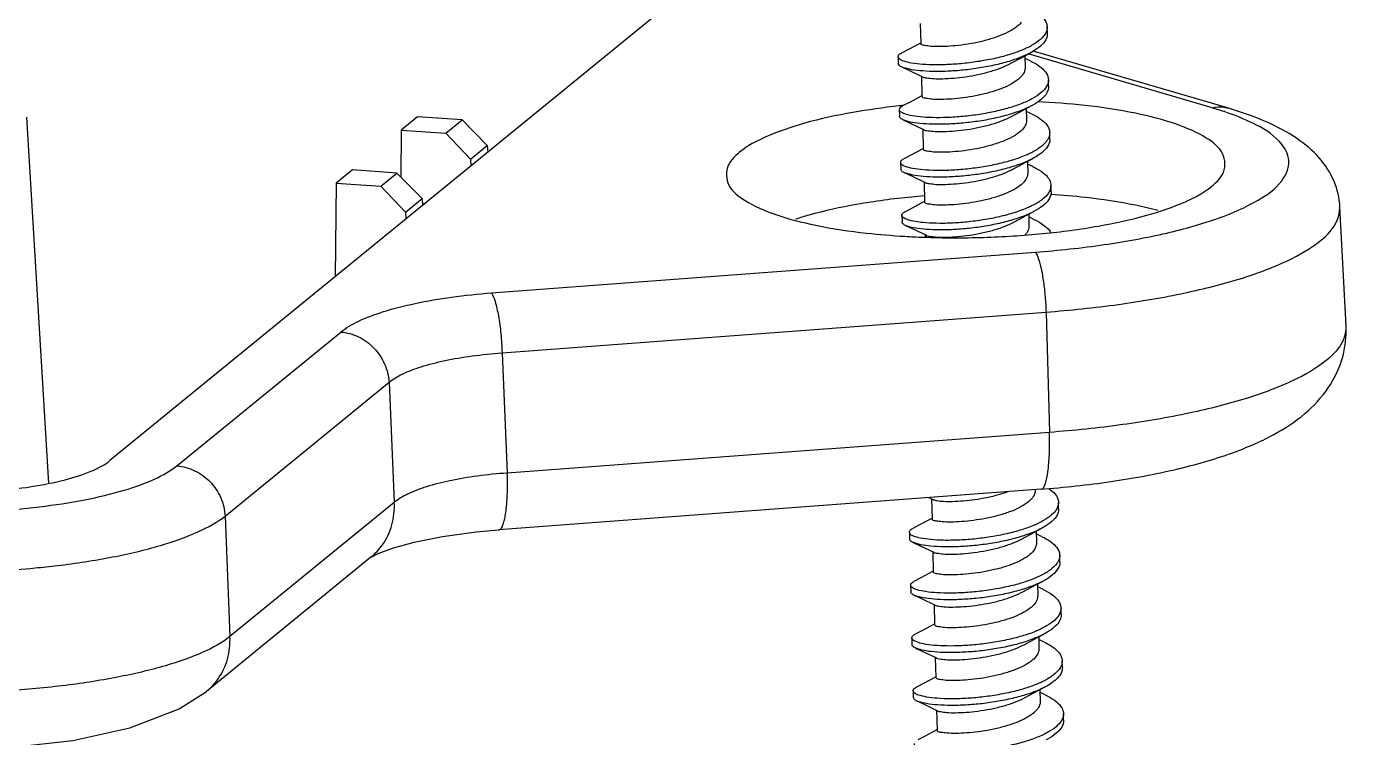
# Model space of a CAD drawing. Header units: millimetres. Extents: x 0 to 1787, y -410 to 0.
# Drawn here: x 1572.8 to 1599.24, y -373.85 to -359.61 of the extents above; entities that cross this region are included whole.
import ezdxf

# ---------------------------------------------------------------- set-up
doc = ezdxf.new("R2010")
doc.units = ezdxf.units.MM
doc.header["$MEASUREMENT"] = 0
doc.layers.get('0').update_dxf_attribs({"linetype": 'CONTINUOUS'})
doc.layers.add('3_ALL_AXES', color=7, linetype='CONTINUOUS')

# ---------------------------------------------------------------- blocks, each defined once
blk = doc.blocks.new('*U24')
at = {"color": 7, "linetype": 'Continuous'}
for p, q in [((-3.492, 45.712), (-19.097, 32.979)), ((-0.324, 41.531), (-0.327, 41.663)), ((-3.314, 41.063), (-3.311, 40.931)), ((-0.667, 40.981), (-0.772, 41.03)), ((2.976, 40.042), (-0.706, 41.121)), ((3.28, 40.04), (-0.606, 41.178)), ((-3.24, 40.861), (-3.095, 40.793)), ((-3.095, 40.793), (-2.822, 40.663)), ((-0.299, 40.473), (-0.302, 40.606)), ((-3.289, 40.006), (-3.286, 39.873)), ((-0.642, 39.923), (-0.747, 39.972)), ((-20.769, 39.856), (-20.329, 32.523)), ((-12.937, 39.864), (-13.263, 39.598)), ((-12.046, 39.8), (-12.937, 39.864)), ((-12.372, 39.534), (-12.046, 39.8)), ((-12.046, 39.8), (-11.542, 39.287)), ((-2.906, 39.658), (-2.797, 39.606)), ((-13.263, 39.598), (-13.273, 38.659)), ((-13.263, 39.598), (-12.372, 39.534)), ((-11.876, 39.014), (-12.372, 39.534)), ((-0.274, 39.416), (-0.277, 39.548)), ((-11.876, 39.014), (-11.542, 39.287)), ((-11.542, 39.287), (-11.532, 39.151)), ((-11.876, 39.014), (-11.869, 38.876)), ((-3.264, 38.948), (-3.261, 38.816)), ((-0.617, 38.865), (-0.722, 38.914)), ((-14.24, 38.801), (-14.565, 38.535)), ((-13.349, 38.737), (-14.24, 38.801)), ((-13.675, 38.471), (-13.349, 38.737)), ((-13.349, 38.737), (-12.844, 38.224)), ((-3.19, 38.746), (-3.045, 38.678)), ((-3.045, 38.678), (-2.772, 38.548)), ((-14.565, 38.535), (-14.586, 36.66)), ((-14.565, 38.535), (-13.675, 38.471)), ((-13.178, 37.951), (-13.675, 38.471)), ((-0.249, 38.358), (-0.252, 38.49)), ((-13.178, 37.951), (-12.844, 38.224)), ((-12.844, 38.224), (-12.835, 38.088)), ((-13.178, 37.951), (-13.172, 37.814)), ((-3.239, 37.89), (-3.235, 37.758)), ((-0.592, 37.807), (-0.697, 37.857)), ((5.657, 35.673), (5.535, 38.063)), ((-3.165, 37.688), (-3.02, 37.62)), ((-3.02, 37.62), (-2.746, 37.49)), ((-11.458, 36.336), (-0.564, 37.153)), ((-11.245, 35.135), (-0.351, 35.953)), ((-0.351, 35.953), (-0.282, 33.544)), ((-17.758, 32.874), (-14.475, 35.552)), ((-11.245, 35.135), (-11.139, 32.729)), ((-16.791, 31.869), (-13.508, 34.547)), ((-13.508, 34.547), (-13.402, 32.142)), ((-0.282, 33.544), (-11.139, 32.729)), ((-0.455, 32.407), (-11.312, 31.592)), ((-13.402, 32.142), (-16.694, 29.456)), ((-2.699, 32.238), (-2.621, 32.201)), ((-0.098, 32.011), (-0.102, 32.143)), ((-16.791, 31.869), (-16.694, 29.456)), ((-3.088, 31.543), (-3.085, 31.411)), ((-0.441, 31.461), (-0.547, 31.51)), ((-3.014, 31.341), (-2.87, 31.273)), ((-2.87, 31.273), (-2.596, 31.143)), ((-13.87, 31.045), (-17.162, 28.358)), ((-0.073, 30.953), (-0.076, 31.086)), ((-3.063, 30.486), (-3.06, 30.353)), ((-0.416, 30.403), (-0.522, 30.452)), ((-2.989, 30.283), (-2.845, 30.216)), ((-2.845, 30.216), (-2.571, 30.086)), ((-0.048, 29.896), (-0.051, 30.028)), ((-3.038, 29.428), (-3.035, 29.296)), ((-0.391, 29.345), (-0.497, 29.394)), ((-2.964, 29.226), (-2.82, 29.158)), ((-2.82, 29.158), (-2.546, 29.028)), ((-0.023, 28.838), (-0.026, 28.97)), ((-3.013, 28.37), (-3.01, 28.238)), ((-0.366, 28.287), (-0.471, 28.337)), ((-2.939, 28.168), (-2.794, 28.1)), ((-2.794, 28.1), (-2.521, 27.97)), ((0.002, 27.78), (-0.001, 27.912))]:
    blk.add_line(p, q, dxfattribs=at)
for points in [[(-2.865, 41.339), (-3.108, 41.21), (-3.247, 41.137)], [(-1.068, 40.928), (-0.809, 41.066), (-0.671, 41.139)], [(-2.84, 40.282), (-3.083, 40.152), (-3.222, 40.079)], [(-1.043, 39.87), (-0.783, 40.009), (-0.646, 40.081)], [(-3.215, 39.803), (-3.07, 39.736), (-2.906, 39.658)], [(-2.815, 39.224), (-3.058, 39.094), (-3.197, 39.021)], [(-1.018, 38.812), (-0.758, 38.951), (-0.62, 39.024)], [(-2.79, 38.166), (-3.033, 38.036), (-3.171, 37.963)], [(-0.993, 37.755), (-0.733, 37.893), (-0.595, 37.966)], [(-2.64, 31.819), (-2.883, 31.69), (-3.021, 31.617)], [(-13.872, 31.042), (-13.866, 31.046), (-13.728, 31.116), (-13.436, 31.225), (-13.001, 31.345), (-12.437, 31.458), (-11.765, 31.551), (-11.312, 31.592)], [(-0.842, 31.408), (-0.583, 31.546), (-0.445, 31.619)], [(-2.614, 30.762), (-2.858, 30.632), (-2.996, 30.559)], [(-0.817, 30.35), (-0.558, 30.489), (-0.42, 30.561)], [(-2.589, 29.704), (-2.665, 29.663), (-2.826, 29.577), (-2.971, 29.501)], [(-0.792, 29.292), (-0.533, 29.431), (-0.395, 29.504)], [(-2.564, 28.646), (-2.807, 28.516), (-2.946, 28.443)], [(-23.3, 27.235), (-22.28, 27.197), (-21.047, 27.239), (-19.838, 27.378), (-18.696, 27.627), (-17.708, 28.006), (-17.161, 28.359)], [(-0.767, 28.235), (-0.508, 28.373), (-0.37, 28.446)], [(-2.539, 27.588), (-2.782, 27.458), (-2.921, 27.385)]]:
    blk.add_lwpolyline(points, dxfattribs=at)
for centre, radius, start, end in [((-0.63, 40.635), 0.334, 330.7191, 332.6614), ((-1.525, 23.996), 16.181, 96.0225, 96.2929), ((1.234, 34.081), 6.21, 71.0794, 73.7081), ((-1.564, 40.979), 2.052, 294.1578, 294.6192), ((-2.198, 54.156), 16.715, 266.6291, 267.9015), ((-1.079, 37.773), 0.414, 318.5695, 322.9873), ((-1.4, 33.603), 2.082, 293.4445, 294.5799), ((-1.284, 30.334), 1.978, 294.5343, 295.268), ((-0.333, 27.945), 0.339, 330.0964, 332.6212)]:
    blk.add_arc(centre, radius, start, end, dxfattribs=at)
for points, start_tangent, end_tangent in [([(-0.692, 42.038), (-0.566, 41.971), (-0.418, 41.856), (-0.34, 41.732), (-0.328, 41.663)], (0.906123, -0.423014), (0.026396, -0.999652)), ([(-0.848, 41.755), (-0.956, 41.651), (-1.116, 41.554), (-1.318, 41.468), (-1.546, 41.396), (-1.79, 41.34), (-2.037, 41.3), (-2.272, 41.276), (-2.484, 41.268), (-2.656, 41.273), (-2.778, 41.289), (-2.848, 41.312), (-2.856, 41.33)], (-0.601357, -0.79898), (-0.185275, 0.982687)), ([(-0.354, 41.547), (-0.4, 41.477), (-0.536, 41.355), (-0.735, 41.241), (-0.763, 41.228)], (-0.444919, -0.895571), (-0.909641, -0.415396)), ([(-0.325, 41.531), (-0.33, 41.473), (-0.397, 41.345), (-0.533, 41.223), (-0.671, 41.139)], (0.026396, -0.999652), (-0.885143, -0.46532)), ([(-0.328, 41.663), (-0.333, 41.605), (-0.354, 41.547)], (0.026396, -0.999652), (-0.444919, -0.895571)), ([(-0.763, 41.228), (-0.986, 41.14), (-1.279, 41.054), (-1.598, 40.987), (-1.927, 40.939), (-2.252, 40.911), (-2.555, 40.902), (-2.823, 40.912), (-3.042, 40.938), (-3.201, 40.976), (-3.292, 41.024), (-3.312, 41.064)], (-0.909641, -0.415396), (-0.150749, 0.988572)), ([(-3.312, 41.064), (-3.312, 41.077), (-3.259, 41.13), (-3.247, 41.136)], (-0.150749, 0.988572), (0.886338, 0.463039)), ([(-0.671, 41.139), (-0.731, 41.109), (-0.983, 41.007), (-1.276, 40.922), (-1.595, 40.854), (-1.924, 40.806), (-2.249, 40.778), (-2.552, 40.77), (-2.82, 40.78), (-3.039, 40.806), (-3.198, 40.844), (-3.241, 40.858)], (-0.885143, -0.46532), (-0.922822, 0.385226)), ([(-0.667, 40.981), (-0.62, 40.958), (-0.446, 40.847), (-0.339, 40.727), (-0.302, 40.606)], (0.905739, -0.423837), (0.027292, -0.999627)), ([(-3.241, 40.858), (-3.289, 40.892), (-3.309, 40.931)], (-0.922822, 0.385226), (-0.150749, 0.988572)), ([(-2.824, 40.661), (-2.763, 40.646), (-2.641, 40.63), (-2.469, 40.625), (-2.256, 40.633), (-2.022, 40.657), (-1.775, 40.697), (-1.531, 40.753), (-1.303, 40.825), (-1.101, 40.911), (-1.068, 40.928)], (0.790242, -0.612795), (0.880449, 0.47414)), ([(-0.769, 40.85), (-0.772, 40.807), (-0.823, 40.697)], (0.029718, -0.999558), (-0.601357, -0.79898)), ([(-0.823, 40.697), (-0.931, 40.594), (-1.09, 40.496), (-1.291, 40.41), (-1.519, 40.339), (-1.764, 40.283), (-2.01, 40.242), (-2.245, 40.219), (-2.457, 40.21), (-2.631, 40.215), (-2.753, 40.231), (-2.822, 40.255), (-2.831, 40.273)], (-0.601357, -0.79898), (-0.184994, 0.98274)), ([(-0.339, 40.472), (-0.446, 40.347), (-0.62, 40.229), (-0.736, 40.171)], (-0.489023, -0.872271), (-0.909393, -0.415939)), ([(-0.299, 40.473), (-0.299, 40.468), (-0.335, 40.34), (-0.443, 40.215), (-0.617, 40.097), (-0.646, 40.081)], (0.027292, -0.999627), (-0.88468, -0.466198)), ([(-0.302, 40.606), (-0.302, 40.6), (-0.333, 40.482)], (0.027292, -0.999627), (-0.459175, -0.888346)), ([(-3.299, 40.08), (-4.219, 39.949), (-5.187, 39.733), (-5.959, 39.462), (-6.486, 39.154)], (-0.993974, -0.109619), (-0.774806, -0.632199)), ([(-0.736, 40.171), (-0.851, 40.122), (-1.128, 40.03), (-1.438, 39.955), (-1.765, 39.898), (-2.094, 39.862), (-2.408, 39.846), (-2.692, 39.848), (-2.933, 39.868), (-3.118, 39.901), (-3.238, 39.946), (-3.288, 39.997), (-3.288, 40.005)], (-0.909393, -0.415939), (0.098935, 0.995094)), ([(-3.288, 40.005), (-3.264, 40.05), (-3.223, 40.081)], (0.098935, 0.995094), (0.890923, 0.454155)), ([(-0.646, 40.081), (-0.848, 39.99), (-1.125, 39.898), (-1.435, 39.822), (-1.762, 39.766), (-2.091, 39.73), (-2.405, 39.713), (-2.689, 39.716), (-2.93, 39.735), (-3.114, 39.769), (-3.215, 39.803)], (-0.88468, -0.466198), (-0.898691, 0.438582)), ([(-0.642, 39.923), (-0.486, 39.837), (-0.35, 39.72), (-0.283, 39.595), (-0.278, 39.548)], (0.906221, -0.422804), (0.01634, -0.999866)), ([(-0.564, 37.153), (0.816, 37.303), (2.069, 37.536), (3.113, 37.838), (3.894, 38.192), (4.369, 38.58), (4.513, 38.98), (4.318, 39.372), (3.793, 39.733), (3.248, 39.956)], (0.997196, 0.074838), (-0.945766, 0.324848)), ([(3.233, 38.917), (3.181, 39.127), (2.858, 39.437), (2.263, 39.712), (1.44, 39.933), (0.424, 40.09), (-0.525, 40.164)], (-0.017977, 0.999838), (-0.998866, 0.047616)), ([(2.976, 40.042), (3.207, 40.056), (3.28, 40.04)], (0.967904, 0.251321), (0.95924, -0.282594)), ([(5.535, 38.063), (5.417, 38.572), (5.121, 39.038), (4.674, 39.427), (4.076, 39.754), (3.28, 40.04)], (-0.050893, 0.998704), (-0.959672, 0.281122)), ([(-3.215, 39.803), (-3.235, 39.813), (-3.284, 39.865), (-3.285, 39.873)], (-0.898691, 0.438582), (0.098935, 0.995094)), ([(-2.799, 39.603), (-2.738, 39.588), (-2.616, 39.572), (-2.442, 39.567), (-2.229, 39.576), (-1.995, 39.599), (-1.749, 39.64), (-1.504, 39.696), (-1.276, 39.767), (-1.075, 39.853), (-1.043, 39.87)], (0.790371, -0.612628), (0.880444, 0.474149)), ([(-0.743, 39.792), (-0.749, 39.738), (-0.798, 39.64)], (0.022346, -0.99975), (-0.601357, -0.79898)), ([(-0.798, 39.64), (-0.906, 39.536), (-1.066, 39.438), (-1.268, 39.352), (-1.496, 39.281), (-1.74, 39.224), (-1.987, 39.184), (-2.221, 39.161), (-2.434, 39.152), (-2.606, 39.157), (-2.728, 39.173), (-2.797, 39.197), (-2.805, 39.215)], (-0.601357, -0.79898), (-0.185276, 0.982686)), ([(-0.303, 39.434), (-0.368, 39.341), (-0.515, 39.219), (-0.709, 39.114)], (-0.430489, -0.902596), (-0.909082, -0.416618)), ([(-0.274, 39.416), (-0.286, 39.335), (-0.365, 39.208), (-0.512, 39.087), (-0.62, 39.024)], (0.01634, -0.999866), (-0.884962, -0.465663)), ([(-0.278, 39.548), (-0.29, 39.467), (-0.303, 39.434)], (0.01634, -0.999866), (-0.430489, -0.902596)), ([(-6.486, 39.154), (-6.738, 38.826), (-6.751, 38.681)], (-0.774806, -0.632199), (0.074948, -0.997187)), ([(-3.26, 38.948), (-3.258, 38.97), (-3.197, 39.021)], (-0.077168, 0.997018), (0.910436, 0.413649)), ([(-0.724, 39.107), (-0.984, 39.008), (-1.282, 38.926), (-1.603, 38.861), (-1.933, 38.817), (-2.256, 38.792), (-2.554, 38.787), (-2.814, 38.8), (-3.023, 38.828), (-3.171, 38.868), (-3.251, 38.917), (-3.26, 38.948)], (-0.912407, -0.409283), (-0.077168, 0.997018)), ([(-0.62, 39.024), (-0.721, 38.975), (-0.98, 38.876), (-1.278, 38.794), (-1.6, 38.729), (-1.93, 38.685), (-2.252, 38.66), (-2.551, 38.655), (-2.811, 38.668), (-3.02, 38.696), (-3.168, 38.736), (-3.191, 38.744)], (-0.884962, -0.465663), (-0.93601, 0.351974)), ([(-0.617, 38.865), (-0.536, 38.824), (-0.373, 38.712), (-0.277, 38.59), (-0.252, 38.49)], (0.90584, -0.42362), (0.034727, -0.999397)), ([(2.966, 38.47), (3.218, 38.798), (3.233, 38.917)], (0.774806, 0.632199), (-0.017977, 0.999838)), ([(-6.751, 38.681), (-6.701, 38.497), (-6.378, 38.187), (-5.783, 37.912), (-4.96, 37.691), (-3.944, 37.534), (-3.181, 37.47)], (0.074948, -0.997187), (0.998261, -0.058947)), ([(-3.191, 38.744), (-3.247, 38.785), (-3.257, 38.816)], (-0.93601, 0.351974), (-0.077168, 0.997018)), ([(-2.774, 38.545), (-2.713, 38.53), (-2.591, 38.514), (-2.418, 38.509), (-2.206, 38.518), (-1.972, 38.541), (-1.725, 38.582), (-1.48, 38.638), (-1.252, 38.709), (-1.051, 38.795), (-1.018, 38.812)], (0.79024, -0.612797), (0.880449, 0.47414)), ([(-0.718, 38.734), (-0.722, 38.691), (-0.773, 38.582)], (0.029717, -0.999558), (-0.601357, -0.79898)), ([(-2.81, 37.452), (-1.604, 37.449), (-0.418, 37.524), (0.699, 37.675), (1.667, 37.892), (2.439, 38.162), (2.966, 38.47)], (0.999324, -0.036763), (0.774806, 0.632199)), ([(-0.773, 38.582), (-0.88, 38.478), (-1.04, 38.381), (-1.241, 38.295), (-1.469, 38.223), (-1.714, 38.167), (-1.96, 38.127), (-2.194, 38.103), (-2.407, 38.094), (-2.581, 38.099), (-2.703, 38.115), (-2.772, 38.139), (-2.78, 38.157)], (-0.601357, -0.79898), (-0.184964, 0.982745)), ([(-0.302, 38.335), (-0.421, 38.211), (-0.606, 38.094), (-0.687, 38.055)], (-0.552375, -0.833595), (-0.909367, -0.415994)), ([(-0.249, 38.358), (-0.25, 38.331), (-0.299, 38.203), (-0.418, 38.079), (-0.595, 37.966)], (0.034727, -0.999397), (-0.885022, -0.46555)), ([(-0.282, 38.37), (-0.302, 38.335)], (-0.456341, -0.889805), (-0.552375, -0.833595)), ([(-0.252, 38.49), (-0.253, 38.463), (-0.282, 38.37)], (0.034727, -0.999397), (-0.456341, -0.889805)), ([(-2.793, 38.278), (-3.041, 38.256), (-4.143, 38.107), (-5.098, 37.893), (-5.369, 37.812)], (-0.99656, -0.082876), (-0.951575, -0.307418)), ([(1.895, 37.984), (1.441, 38.091), (0.438, 38.246), (-0.253, 38.306)], (-0.964893, 0.262644), (-0.998019, 0.062906)), ([(-0.687, 38.055), (-0.845, 37.99), (-1.129, 37.9), (-1.443, 37.828), (-1.772, 37.775), (-2.099, 37.742), (-2.409, 37.729), (-2.687, 37.735), (-2.918, 37.757), (-3.093, 37.793), (-3.201, 37.838), (-3.239, 37.89)], (-0.909367, -0.415994), (-0.029457, 0.999566)), ([(-3.239, 37.89), (-3.203, 37.944), (-3.172, 37.965)], (-0.029457, 0.999566), (0.87244, 0.488722)), ([(-0.595, 37.966), (-0.602, 37.962), (-0.842, 37.858), (-1.126, 37.768), (-1.44, 37.696), (-1.768, 37.643), (-2.096, 37.61), (-2.406, 37.597), (-2.684, 37.603), (-2.915, 37.625), (-3.09, 37.66), (-3.166, 37.686)], (-0.885022, -0.46555), (-0.895071, 0.445924)), ([(-0.592, 37.807), (-0.408, 37.702), (-0.283, 37.583), (-0.26, 37.548)], (0.906062, -0.423145), (0.488403, -0.872618)), ([(-0.351, 35.953), (1.103, 36.106), (2.433, 36.337), (3.581, 36.635), (4.496, 36.987), (5.139, 37.378), (5.481, 37.791), (5.53, 38.063)], (0.997196, 0.074838), (-0.028816, 0.999585)), ([(-3.166, 37.686), (-3.198, 37.706), (-3.235, 37.758)], (-0.895071, 0.445924), (-0.029457, 0.999566)), ([(-2.749, 37.487), (-2.688, 37.472), (-2.566, 37.456), (-2.392, 37.451), (-2.179, 37.46), (-1.945, 37.484), (-1.698, 37.524), (-1.453, 37.58), (-1.225, 37.652), (-1.024, 37.738), (-0.993, 37.755)], (0.790386, -0.612609), (0.880444, 0.47415)), ([(-0.693, 37.677), (-0.697, 37.634), (-0.748, 37.524)], (0.029686, -0.999559), (-0.601357, -0.79898)), ([(-0.564, 37.153), (-0.505, 37.027), (-0.45, 36.822), (-0.403, 36.558), (-0.369, 36.258), (-0.351, 35.953)], (0.584782, -0.81119), (0.028672, -0.999589)), ([(-14.475, 35.552), (-14.124, 35.766), (-13.619, 35.961), (-12.987, 36.125), (-12.254, 36.252), (-11.458, 36.336)], (0.775049, 0.631901), (0.997194, 0.074867)), ([(-11.458, 36.336), (-11.384, 36.165), (-11.318, 35.879), (-11.269, 35.517), (-11.245, 35.135)], (0.584782, -0.81119), (0.028672, -0.999589)), ([(-14.475, 35.552), (-14.118, 35.456), (-13.809, 35.232), (-13.596, 34.913), (-13.508, 34.547)], (0.997394, -0.072152), (0.049289, -0.998785)), ([(-0.455, 32.407), (0.947, 32.56), (2.27, 32.809), (3.37, 33.131), (4.197, 33.494), (4.83, 33.919), (5.3, 34.435), (5.583, 35.035), (5.657, 35.673)], (0.997196, 0.074838), (-0.050893, 0.998704)), ([(5.652, 35.673), (5.603, 35.399), (5.257, 34.982), (4.609, 34.588), (3.685, 34.232), (2.527, 33.932), (1.185, 33.699), (-0.282, 33.544)], (0.028816, -0.999585), (-0.997196, -0.074838)), ([(-13.508, 34.547), (-13.243, 34.711), (-12.866, 34.858), (-12.393, 34.98), (-11.845, 35.074), (-11.245, 35.135)], (0.769033, 0.639209), (0.997554, 0.069895)), ([(-0.455, 32.409), (-0.445, 32.409), (-0.369, 32.508), (-0.314, 32.749), (-0.284, 33.106), (-0.282, 33.544)], (0.995649, -0.09318), (-0.028672, 0.999589)), ([(-23.475, 31.986), (-22.495, 31.947), (-21.487, 31.971), (-20.505, 32.055), (-19.599, 32.195), (-18.814, 32.386), (-18.189, 32.616), (-17.758, 32.874)], (0.997398, -0.072086), (0.775038, 0.631914)), ([(-23.037, 32.367), (-22.242, 32.34), (-21.435, 32.371), (-20.669, 32.458), (-19.996, 32.595), (-19.459, 32.772), (-19.254, 32.873), (-19.097, 32.979)], (0.997394, -0.072152), (0.774806, 0.632199)), ([(-17.758, 32.874), (-17.4, 32.777), (-17.092, 32.553), (-16.878, 32.235), (-16.791, 31.869)], (0.997394, -0.072152), (0.049289, -0.998785)), ([(-11.139, 32.729), (-11.739, 32.67), (-12.287, 32.576), (-12.76, 32.454), (-13.137, 32.306), (-13.402, 32.142)], (-0.997725, -0.067415), (-0.766097, -0.642725)), ([(-11.311, 31.594), (-11.302, 31.594), (-11.226, 31.693), (-11.17, 31.934), (-11.14, 32.291), (-11.139, 32.729)], (0.995653, -0.09314), (-0.028672, 0.999589)), ([(-2.536, 32.178), (-2.403, 32.165), (-2.221, 32.163), (-2.008, 32.175), (-1.777, 32.201), (-1.537, 32.242), (-1.297, 32.3), (-1.122, 32.355)], (0.986735, -0.162342), (0.942754, 0.333489)), ([(-0.568, 32.388), (-0.571, 32.345), (-0.623, 32.235)], (0.029613, -0.999561), (-0.601357, -0.79898)), ([(-0.294, 32.421), (-0.165, 32.304), (-0.105, 32.178), (-0.102, 32.143)], (0.822813, -0.568312), (0.013028, -0.999915)), ([(-13.87, 31.045), (-13.639, 31.293), (-13.451, 31.691), (-13.402, 32.142)], (0.773787, 0.633446), (-0.049289, 0.998785)), ([(-0.623, 32.235), (-0.73, 32.132), (-0.887, 32.035), (-1.086, 31.95), (-1.314, 31.878), (-1.56, 31.821), (-1.806, 31.781), (-2.04, 31.757), (-2.254, 31.748), (-2.43, 31.753), (-2.553, 31.769), (-2.622, 31.793), (-2.63, 31.81)], (-0.601357, -0.79898), (-0.182165, 0.983268)), ([(-2.621, 32.2), (-2.608, 32.196), (-2.536, 32.178)], (0.933643, -0.358205), (0.986735, -0.162342)), ([(-0.127, 32.031), (-0.204, 31.924), (-0.358, 31.803), (-0.534, 31.709)], (-0.422776, -0.906234), (-0.909297, -0.416147)), ([(-0.099, 32.011), (-0.115, 31.918), (-0.201, 31.792), (-0.355, 31.671), (-0.445, 31.619)], (0.013028, -0.999915), (-0.884831, -0.465911)), ([(-0.102, 32.143), (-0.119, 32.05), (-0.127, 32.031)], (0.013028, -0.999915), (-0.422776, -0.906234)), ([(-20.597, 30.83), (-20.148, 30.878), (-19.042, 31.05), (-18.083, 31.281), (-17.32, 31.558), (-16.791, 31.869)], (0.995531, 0.094431), (0.780427, 0.625247)), ([(-0.572, 31.692), (-0.836, 31.595), (-1.137, 31.514), (-1.46, 31.452), (-1.79, 31.409), (-2.11, 31.387), (-2.406, 31.383), (-2.661, 31.398), (-2.865, 31.427), (-3.006, 31.468), (-3.079, 31.518), (-3.084, 31.543)], (-0.917365, -0.398046), (-0.011814, 0.99993)), ([(-3.084, 31.543), (-3.079, 31.571), (-3.021, 31.618)], (-0.011814, 0.99993), (0.917803, 0.397037)), ([(-0.445, 31.619), (-0.569, 31.56), (-0.832, 31.463), (-1.133, 31.382), (-1.457, 31.32), (-1.787, 31.277), (-2.107, 31.254), (-2.403, 31.251), (-2.658, 31.265), (-2.862, 31.295), (-3.003, 31.336), (-3.015, 31.34)], (-0.884831, -0.465911), (-0.934056, 0.357126)), ([(-3.015, 31.34), (-3.076, 31.386), (-3.081, 31.411)], (-0.934056, 0.357126), (-0.011814, 0.99993)), ([(-2.598, 31.141), (-2.538, 31.126), (-2.415, 31.11), (-2.239, 31.105), (-2.025, 31.114), (-1.791, 31.138), (-1.545, 31.178), (-1.299, 31.235), (-1.071, 31.307), (-0.872, 31.392), (-0.842, 31.408)], (0.791795, -0.610787), (0.880428, 0.47418)), ([(-0.543, 31.33), (-0.546, 31.287), (-0.598, 31.177)], (0.02952, -0.999564), (-0.601357, -0.79898)), ([(-0.441, 31.461), (-0.342, 31.409), (-0.185, 31.296), (-0.096, 31.173), (-0.077, 31.086)], (0.905953, -0.423378), (0.033521, -0.999438)), ([(-0.598, 31.177), (-0.705, 31.074), (-0.862, 30.978), (-1.06, 30.892), (-1.288, 30.82), (-1.535, 30.763), (-1.782, 30.723), (-2.016, 30.699), (-2.23, 30.69), (-2.406, 30.695), (-2.529, 30.711), (-2.597, 30.735), (-2.605, 30.753)], (-0.601357, -0.79898), (-0.179167, 0.983819)), ([(-0.074, 30.953), (-0.076, 30.914), (-0.132, 30.786), (-0.258, 30.662), (-0.42, 30.561)], (0.033521, -0.999438), (-0.885154, -0.465299)), ([(-0.105, 30.967), (-0.135, 30.918)], (-0.45351, -0.891251), (-0.585066, -0.810986)), ([(-0.077, 31.086), (-0.079, 31.046), (-0.105, 30.967)], (0.033521, -0.999438), (-0.45351, -0.891251)), ([(-23.778, 30.784), (-22.577, 30.742), (-21.346, 30.774), (-20.597, 30.83)], (0.997734, -0.067286), (0.995531, 0.094431)), ([(-0.135, 30.918), (-0.261, 30.795), (-0.451, 30.679), (-0.512, 30.65)], (-0.585066, -0.810986), (-0.909417, -0.415885)), ([(-0.512, 30.65), (-0.696, 30.576), (-0.983, 30.488), (-1.299, 30.418), (-1.628, 30.367), (-1.955, 30.336), (-2.262, 30.325), (-2.536, 30.332), (-2.762, 30.355), (-2.931, 30.392), (-3.033, 30.439), (-3.063, 30.486)], (-0.909417, -0.415885), (-0.116891, 0.993145)), ([(-3.063, 30.486), (-3.063, 30.491), (-3.02, 30.545), (-2.996, 30.559)], (-0.116891, 0.993145), (0.872625, 0.488391)), ([(-0.42, 30.561), (-0.448, 30.547), (-0.693, 30.444), (-0.98, 30.356), (-1.296, 30.285), (-1.625, 30.234), (-1.952, 30.204), (-2.259, 30.192), (-2.533, 30.2), (-2.759, 30.223), (-2.928, 30.26), (-2.991, 30.281)], (-0.885154, -0.465299), (-0.903334, 0.428939)), ([(-2.991, 30.281), (-3.029, 30.307), (-3.06, 30.353)], (-0.903334, 0.428939), (-0.116891, 0.993145)), ([(-2.573, 30.083), (-2.514, 30.068), (-2.391, 30.052), (-2.215, 30.047), (-2.001, 30.056), (-1.766, 30.08), (-1.52, 30.12), (-1.273, 30.177), (-1.045, 30.249), (-0.846, 30.335), (-0.817, 30.35)], (0.794397, -0.607399), (0.880424, 0.474188)), ([(-0.518, 30.272), (-0.521, 30.229), (-0.573, 30.12)], (0.02947, -0.999566), (-0.601357, -0.79898)), ([(-0.416, 30.403), (-0.4, 30.395), (-0.217, 30.286), (-0.099, 30.167), (-0.052, 30.041), (-0.051, 30.028)], (0.905851, -0.423597), (0.01593, -0.999873)), ([(-0.573, 30.12), (-0.68, 30.016), (-0.837, 29.92), (-1.035, 29.834), (-1.264, 29.762), (-1.512, 29.705), (-1.759, 29.665), (-1.993, 29.641), (-2.207, 29.632), (-2.382, 29.637), (-2.505, 29.653), (-2.572, 29.677), (-2.58, 29.695)], (-0.601357, -0.79898), (-0.175104, 0.98455)), ([(-0.078, 29.913), (-0.176, 29.787), (-0.34, 29.668), (-0.485, 29.593)], (-0.428584, -0.903502), (-0.909422, -0.415875)), ([(-0.048, 29.896), (-0.075, 29.781), (-0.172, 29.655), (-0.337, 29.536), (-0.395, 29.504)], (0.01593, -0.999873), (-0.884659, -0.466239)), ([(-0.051, 30.028), (-0.078, 29.913)], (0.01593, -0.999873), (-0.428584, -0.903502)), ([(-16.694, 29.456), (-17.223, 29.147), (-17.986, 28.872), (-18.945, 28.642), (-20.051, 28.47), (-21.249, 28.365), (-22.48, 28.331), (-23.681, 28.371)], (-0.783261, -0.621693), (-0.997894, 0.064869)), ([(-17.161, 28.359), (-16.931, 28.607), (-16.743, 29.005), (-16.694, 29.456)], (0.773401, 0.633917), (-0.049289, 0.998785)), ([(-0.485, 29.593), (-0.563, 29.559), (-0.835, 29.465), (-1.14, 29.387), (-1.466, 29.328), (-1.796, 29.288), (-2.113, 29.269), (-2.402, 29.269), (-2.65, 29.286), (-2.844, 29.318), (-2.974, 29.361), (-3.034, 29.411), (-3.035, 29.428)], (-0.909422, -0.415875), (0.086662, 0.996238)), ([(-3.035, 29.428), (-3.022, 29.465), (-2.972, 29.503)], (0.086662, 0.996238), (0.911339, 0.411657)), ([(-0.395, 29.504), (-0.56, 29.427), (-0.831, 29.332), (-1.137, 29.254), (-1.463, 29.195), (-1.792, 29.156), (-2.11, 29.137), (-2.399, 29.137), (-2.647, 29.154), (-2.84, 29.186), (-2.964, 29.226)], (-0.884659, -0.466239), (-0.915203, 0.402993)), ([(-2.964, 29.226), (-2.971, 29.229), (-3.031, 29.279), (-3.032, 29.295)], (-0.915203, 0.402993), (0.086662, 0.996238)), ([(-2.548, 29.025), (-2.49, 29.01), (-2.367, 28.994), (-2.192, 28.989), (-1.978, 28.998), (-1.744, 29.022), (-1.496, 29.062), (-1.248, 29.119), (-1.02, 29.191), (-0.822, 29.277), (-0.792, 29.292)], (0.798272, -0.602298), (0.880422, 0.474191)), ([(-0.493, 29.214), (-0.498, 29.162), (-0.548, 29.062)], (0.022943, -0.999737), (-0.601357, -0.79898)), ([(-0.391, 29.345), (-0.26, 29.275), (-0.115, 29.16), (-0.038, 29.036), (-0.027, 28.97)], (0.906146, -0.422965), (0.024908, -0.99969)), ([(-0.548, 29.062), (-0.655, 28.958), (-0.811, 28.862), (-1.01, 28.777), (-1.238, 28.705), (-1.485, 28.648), (-1.732, 28.607), (-1.966, 28.583), (-2.18, 28.574), (-2.356, 28.579), (-2.479, 28.595), (-2.547, 28.619), (-2.555, 28.637)], (-0.601357, -0.79898), (-0.178984, 0.983852)), ([(-0.053, 28.854), (-0.102, 28.781), (-0.239, 28.659), (-0.439, 28.545)], (-0.443059, -0.896492), (-0.904305, -0.426886)), ([(-0.024, 28.838), (-0.03, 28.776), (-0.098, 28.649), (-0.236, 28.526), (-0.37, 28.446)], (0.024908, -0.99969), (-0.885125, -0.465353)), ([(-0.027, 28.97), (-0.033, 28.908), (-0.053, 28.854)], (0.024908, -0.99969), (-0.443059, -0.896492)), ([(-0.462, 28.534), (-0.692, 28.444), (-0.985, 28.359), (-1.305, 28.292), (-1.635, 28.244), (-1.959, 28.217), (-2.262, 28.209), (-2.528, 28.219), (-2.745, 28.245), (-2.903, 28.284), (-2.993, 28.332), (-3.011, 28.37)], (-0.909697, -0.415273), (-0.146018, 0.989282)), ([(-3.011, 28.37), (-3.011, 28.385), (-2.955, 28.438), (-2.946, 28.443)], (-0.146018, 0.989282), (0.889576, 0.456788)), ([(-0.37, 28.446), (-0.436, 28.413), (-0.689, 28.312), (-0.982, 28.227), (-1.302, 28.16), (-1.631, 28.112), (-1.956, 28.085), (-2.258, 28.077), (-2.525, 28.087), (-2.742, 28.113), (-2.9, 28.152), (-2.94, 28.165)], (-0.885125, -0.465353), (-0.925748, 0.378142)), ([(-2.94, 28.165), (-2.99, 28.2), (-3.007, 28.238)], (-0.925748, 0.378142), (-0.146018, 0.989282)), ([(-2.523, 27.967), (-2.464, 27.952), (-2.341, 27.936), (-2.165, 27.931), (-1.951, 27.94), (-1.716, 27.964), (-1.47, 28.005), (-1.223, 28.062), (-0.995, 28.134), (-0.796, 28.219), (-0.767, 28.235)], (0.794577, -0.607163), (0.880424, 0.474188)), ([(-0.468, 28.157), (-0.471, 28.113), (-0.523, 28.004)], (0.029467, -0.999566), (-0.601357, -0.79898)), ([(-0.366, 28.287), (-0.314, 28.262), (-0.142, 28.151), (-0.036, 28.03), (-0.001, 27.912)], (0.905741, -0.423832), (0.029074, -0.999577)), ([(-0.523, 28.004), (-0.63, 27.9), (-0.787, 27.804), (-0.985, 27.719), (-1.213, 27.647), (-1.462, 27.589), (-1.709, 27.549), (-1.943, 27.525), (-2.157, 27.516), (-2.332, 27.522), (-2.455, 27.538), (-2.522, 27.562), (-2.53, 27.579)], (-0.601357, -0.79898), (-0.174888, 0.984588)), ([(-0.04, 27.776), (-0.149, 27.651), (-0.324, 27.533), (-0.435, 27.477)], (-0.498413, -0.86694), (-0.909385, -0.415956)), ([(0.002, 27.78), (0.002, 27.772), (-0.036, 27.644), (-0.146, 27.519), (-0.321, 27.401), (-0.345, 27.388)], (0.029074, -0.999577), (-0.884707, -0.466148)), ([(-0.001, 27.912), (-0.001, 27.904), (-0.032, 27.789)], (0.029074, -0.999577), (-0.459731, -0.888058)), ([(-0.435, 27.477), (-0.556, 27.426), (-0.835, 27.334), (-1.145, 27.26), (-1.472, 27.204), (-1.801, 27.168), (-2.115, 27.152), (-2.398, 27.155), (-2.637, 27.175), (-2.82, 27.209), (-2.939, 27.253), (-2.987, 27.305), (-2.987, 27.312)], (-0.909385, -0.415956), (0.090495, 0.995897))]:
    blk.add_spline(points, degree=3, dxfattribs=dict(at, start_tangent=start_tangent, end_tangent=end_tangent))
at = {"layer": '3_ALL_AXES', "color": 7, "linetype": 'Continuous'}
for p, q in [((-2.87, 41.732), (-2.86, 41.33)), ((-0.774, 41.085), (-0.768, 40.85)), ((-2.844, 40.674), (-2.835, 40.272)), ((-0.749, 40.027), (-0.743, 39.792)), ((-2.819, 39.617), (-2.81, 39.214)), ((-0.723, 38.969), (-0.718, 38.734)), ((-2.794, 38.559), (-2.785, 38.156)), ((-0.698, 37.911), (-0.693, 37.677)), ((-2.769, 37.501), (-2.768, 37.452)), ((-2.644, 32.212), (-2.634, 31.81)), ((-0.548, 31.565), (-0.542, 31.33)), ((-2.619, 31.154), (-2.609, 30.752)), ((-0.523, 30.507), (-0.517, 30.272)), ((-2.594, 30.097), (-2.584, 29.694)), ((-0.498, 29.449), (-0.492, 29.214)), ((-2.569, 29.039), (-2.559, 28.636)), ((-0.473, 28.391), (-0.467, 28.157)), ((-2.544, 27.981), (-2.534, 27.579))]:
    blk.add_line(p, q, dxfattribs=at)

msp = doc.modelspace()

# ---------------------------------------------------------------- block references
msp.add_blockref('*U24', (1593.57, -401.279))

doc.saveas('drawing.dxf')
